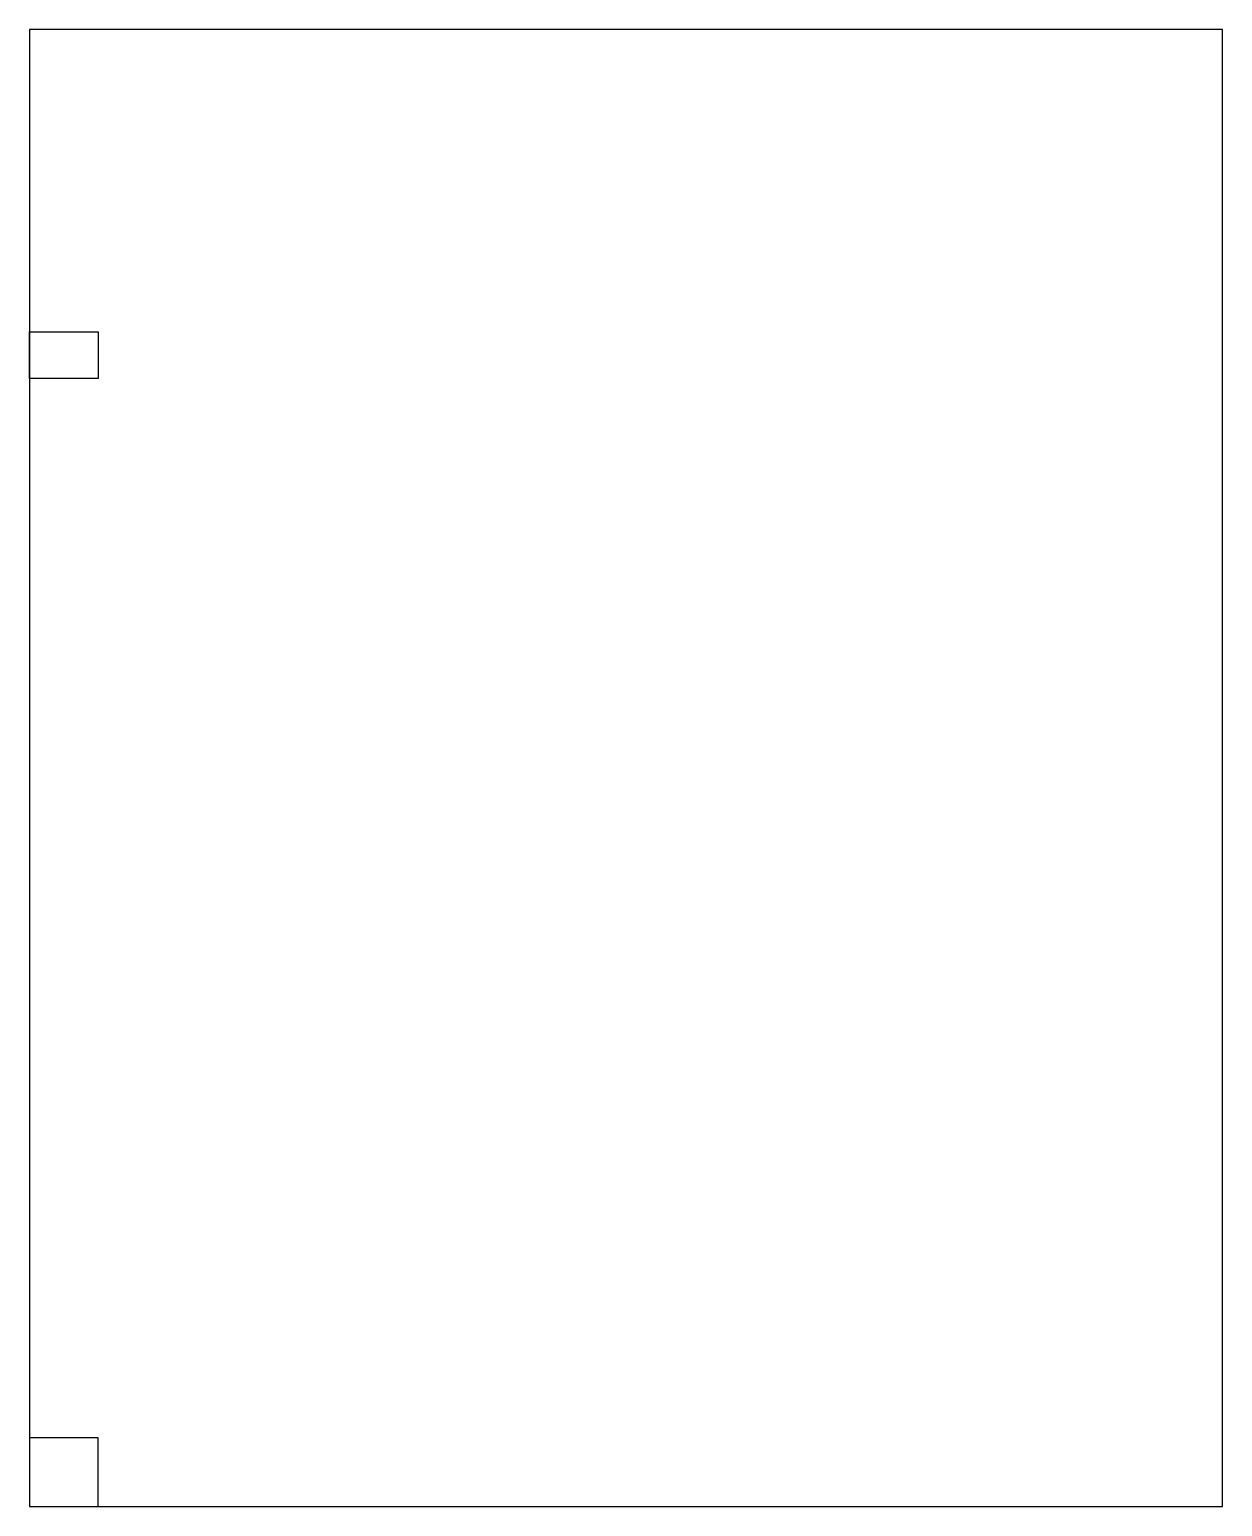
# Model space of a CAD drawing. Header units: millimetres. Extents: x 0 to 383, y 0 to 474.
import ezdxf

# ---------------------------------------------------------------- set-up
doc = ezdxf.new("R2010")
doc.units = ezdxf.units.MM
doc.layers.get('0').update_dxf_attribs({"linetype": 'CONTINUOUS'})

msp = doc.modelspace()

# ---------------------------------------------------------------- linework, layer by layer
for points in [[(0, 0), (383, 0), (383, 474), (0, 474)], [(0, 377), (22, 377), (22, 362), (0, 362)], [(0, 0), (22, 0), (22, 22), (0, 22)]]:
    msp.add_lwpolyline(points, close=True)

doc.saveas('drawing.dxf')
